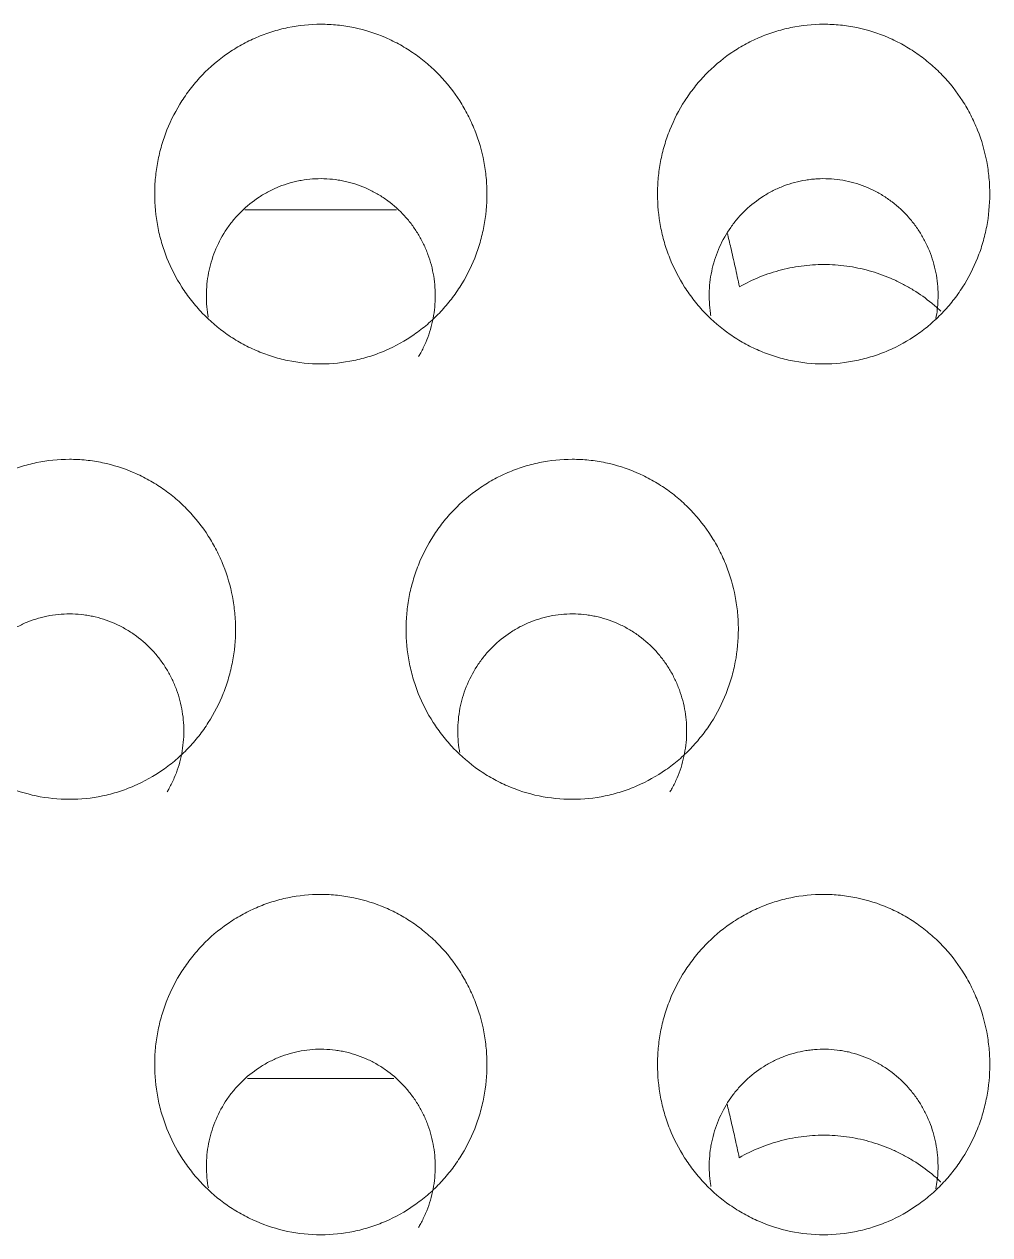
# Model space of a CAD drawing. Header units: millimetres. Extents: x 70151 to 230897, y 35202 to 113211.
# Drawn here: x 178396.21 to 178401.95, y 69190.07 to 69197.26 of the extents above; entities that cross this region are included whole.
import ezdxf

# ---------------------------------------------------------------- set-up
doc = ezdxf.new("R2010")
doc.units = ezdxf.units.MM
doc.header["$LTSCALE"] = 50
doc.layers.add('2-con', color=2, linetype='Continuous')
doc.layers.add('mark-B', color=2, linetype='Continuous', lineweight=20)

# ---------------------------------------------------------------- blocks, each defined once
blk = doc.blocks.new('무풍1WAY 대형')
at = {"layer": 'mark-B'}
blk.add_line((256.5068, -431.5502), (257.3776, -431.5502), dxfattribs=at)
for points, knots in [([(253.954, -430.621), (253.8875, -430.621), (253.8222, -430.6278), (253.726, -430.6478), (253.6942, -430.6561), (253.6469, -430.671), (253.6312, -430.6765), (253.6003, -430.688), (253.585, -430.6942), (253.5096, -430.7268), (253.4526, -430.7587), (253.3718, -430.815), (253.3455, -430.8354), (253.2957, -430.8781), (253.2482, -430.923), (253.2055, -430.9722), (253.1753, -431.0107), (253.1655, -431.0238), (253.1465, -431.0505), (253.1373, -431.0641), (253.093, -431.1333), (253.0635, -431.1912), (253.0276, -431.2817), (253.017, -431.3125), (253.0033, -431.3595), (252.9991, -431.3754), (252.9915, -431.4073), (252.9881, -431.4232), (252.9729, -431.5031), (252.9668, -431.5675), (252.9668, -431.6487), (252.9672, -431.6649), (252.9687, -431.6975), (252.9699, -431.7139), (252.9745, -431.7628), (252.9791, -431.795), (252.9973, -431.8905), (253.0154, -431.9527), (253.0515, -432.0436), (253.0651, -432.0737), (253.0949, -432.1318), (253.1111, -432.16), (253.1635, -432.242), (253.2037, -432.2932), (253.2606, -432.3527), (253.2723, -432.3643), (253.2962, -432.3869), (253.3327, -432.4197), (253.3971, -432.4696), (253.4524, -432.5043), (253.4954, -432.5283), (253.51, -432.536), (253.5396, -432.5506), (253.5547, -432.5576), (253.6303, -432.5903), (253.6927, -432.6101), (253.789, -432.6302), (253.8216, -432.6353), (253.8877, -432.6422), (253.9206, -432.6438), (254.0191, -432.6439), (254.0843, -432.6373), (254.1653, -432.6206), (254.1815, -432.6168), (254.2135, -432.6084), (254.261, -432.5947), (254.3377, -432.5661), (254.3965, -432.5372), (254.454, -432.5052), (254.4822, -432.4876), (254.5631, -432.4313), (254.6126, -432.3888), (254.6692, -432.3299), (254.6802, -432.3178), (254.7018, -432.293), (254.7123, -432.2803), (254.7428, -432.2416), (254.7617, -432.2149), (254.8144, -432.1328), (254.844, -432.075), (254.8743, -431.9989), (254.88, -431.9835), (254.8906, -431.9525), (254.9054, -431.9059), (254.9243, -431.8271), (254.9334, -431.7629), (254.938, -431.7144), (254.9392, -431.6982), (254.9407, -431.6655), (254.9411, -431.6491), (254.9411, -431.5674), (254.935, -431.5029), (254.9169, -431.4075), (254.9093, -431.3759), (254.8957, -431.3288), (254.8908, -431.3132), (254.8801, -431.2822), (254.8745, -431.2668), (254.8444, -431.1911), (254.8149, -431.1334), (254.7624, -431.0512), (254.7435, -431.0245), (254.7028, -430.9726), (254.6813, -430.9479), (254.6137, -430.8772), (254.5643, -430.8348), (254.4971, -430.7877), (254.4834, -430.7786), (254.4553, -430.761), (254.4411, -430.7526), (254.398, -430.7285), (254.3687, -430.714), (254.2787, -430.675), (254.2162, -430.655), (254.0862, -430.6278), (254.0204, -430.621), (253.954, -430.621)], [0, 0, 0, 0, 0.03125, 0.03125, 0.046875, 0.046875, 0.054687, 0.054687, 0.0625, 0.0625, 0.09375, 0.09375, 0.109375, 0.109375, 0.125, 0.140625, 0.140625, 0.148437, 0.148437, 0.15625, 0.15625, 0.1875, 0.1875, 0.203125, 0.203125, 0.210937, 0.210937, 0.21875, 0.21875, 0.25, 0.25, 0.257812, 0.257812, 0.265625, 0.265625, 0.28125, 0.28125, 0.3125, 0.3125, 0.328125, 0.328125, 0.34375, 0.34375, 0.375, 0.375, 0.382812, 0.382812, 0.390625, 0.40625, 0.421875, 0.421875, 0.429687, 0.429687, 0.4375, 0.4375, 0.46875, 0.46875, 0.484375, 0.484375, 0.5, 0.5, 0.53125, 0.53125, 0.539062, 0.539062, 0.546875, 0.5625, 0.578125, 0.578125, 0.59375, 0.59375, 0.625, 0.625, 0.632812, 0.632812, 0.640625, 0.640625, 0.65625, 0.65625, 0.6875, 0.6875, 0.695312, 0.695312, 0.703125, 0.71875, 0.734375, 0.734375, 0.742187, 0.742187, 0.75, 0.75, 0.78125, 0.78125, 0.796875, 0.796875, 0.804687, 0.804687, 0.8125, 0.8125, 0.84375, 0.84375, 0.859375, 0.859375, 0.875, 0.875, 0.90625, 0.90625, 0.914062, 0.914062, 0.921875, 0.921875, 0.9375, 0.9375, 0.96875, 0.96875, 1, 1, 1, 1]), ([(256.9415, -430.621), (256.8751, -430.621), (256.8098, -430.6278), (256.7135, -430.6478), (256.6817, -430.6561), (256.6345, -430.671), (256.6188, -430.6764), (256.5878, -430.688), (256.5725, -430.6942), (256.4972, -430.7268), (256.4401, -430.7587), (256.3593, -430.815), (256.3331, -430.8354), (256.2832, -430.8781), (256.2358, -430.923), (256.1931, -430.9722), (256.1628, -431.0107), (256.153, -431.0238), (256.1341, -431.0505), (256.1249, -431.0641), (256.0806, -431.1333), (256.051, -431.1912), (256.0151, -431.2817), (256.0046, -431.3125), (255.9909, -431.3595), (255.9867, -431.3754), (255.9791, -431.4073), (255.9756, -431.4232), (255.9604, -431.5031), (255.9544, -431.5675), (255.9544, -431.6487), (255.9547, -431.6649), (255.9563, -431.6975), (255.9574, -431.7139), (255.9621, -431.7628), (255.9667, -431.795), (255.9849, -431.8905), (256.0029, -431.9527), (256.039, -432.0436), (256.0526, -432.0737), (256.0824, -432.1318), (256.0986, -432.16), (256.1511, -432.242), (256.1912, -432.2932), (256.2482, -432.3527), (256.2599, -432.3643), (256.2837, -432.3868), (256.3202, -432.4197), (256.3846, -432.4696), (256.44, -432.5043), (256.483, -432.5283), (256.4975, -432.536), (256.5272, -432.5506), (256.5422, -432.5576), (256.6179, -432.5903), (256.6802, -432.6101), (256.7765, -432.6302), (256.8091, -432.6353), (256.8752, -432.6421), (256.9082, -432.6438), (257.0066, -432.6439), (257.0719, -432.6373), (257.1528, -432.6206), (257.169, -432.6168), (257.201, -432.6084), (257.2486, -432.5947), (257.3253, -432.5661), (257.384, -432.5372), (257.4415, -432.5052), (257.4697, -432.4876), (257.5506, -432.4312), (257.6002, -432.3888), (257.6567, -432.3299), (257.6678, -432.3178), (257.6893, -432.293), (257.6998, -432.2803), (257.7303, -432.2416), (257.7493, -432.2149), (257.8019, -432.1328), (257.8316, -432.075), (257.8618, -431.9989), (257.8675, -431.9835), (257.8781, -431.9525), (257.8929, -431.9059), (257.9118, -431.8271), (257.921, -431.7629), (257.9256, -431.7144), (257.9267, -431.6982), (257.9283, -431.6655), (257.9287, -431.6491), (257.9287, -431.5674), (257.9226, -431.5029), (257.9044, -431.4075), (257.8969, -431.3759), (257.8832, -431.3288), (257.8783, -431.3132), (257.8677, -431.2822), (257.862, -431.2668), (257.832, -431.1911), (257.8025, -431.1334), (257.7499, -431.0511), (257.731, -431.0245), (257.6903, -430.9726), (257.6688, -430.9479), (257.6012, -430.8772), (257.5519, -430.8347), (257.4846, -430.7877), (257.4709, -430.7786), (257.4429, -430.761), (257.4286, -430.7526), (257.3856, -430.7285), (257.3562, -430.714), (257.2663, -430.675), (257.2038, -430.655), (257.0738, -430.6278), (257.008, -430.621), (256.9415, -430.621)], [0, 0, 0, 0, 0.03125, 0.03125, 0.046875, 0.046875, 0.054687, 0.054687, 0.0625, 0.0625, 0.09375, 0.09375, 0.109375, 0.109375, 0.125, 0.140625, 0.140625, 0.148437, 0.148437, 0.15625, 0.15625, 0.1875, 0.1875, 0.203125, 0.203125, 0.210937, 0.210937, 0.21875, 0.21875, 0.25, 0.25, 0.257812, 0.257812, 0.265625, 0.265625, 0.28125, 0.28125, 0.3125, 0.3125, 0.328125, 0.328125, 0.34375, 0.34375, 0.375, 0.375, 0.382812, 0.382812, 0.390625, 0.40625, 0.421875, 0.421875, 0.429687, 0.429687, 0.4375, 0.4375, 0.46875, 0.46875, 0.484375, 0.484375, 0.5, 0.5, 0.53125, 0.53125, 0.539062, 0.539062, 0.546875, 0.5625, 0.578125, 0.578125, 0.59375, 0.59375, 0.625, 0.625, 0.632812, 0.632812, 0.640625, 0.640625, 0.65625, 0.65625, 0.6875, 0.6875, 0.695312, 0.695312, 0.703125, 0.71875, 0.734375, 0.734375, 0.742187, 0.742187, 0.75, 0.75, 0.78125, 0.78125, 0.796875, 0.796875, 0.804687, 0.804687, 0.8125, 0.8125, 0.84375, 0.84375, 0.859375, 0.859375, 0.875, 0.875, 0.90625, 0.90625, 0.914062, 0.914062, 0.921875, 0.921875, 0.9375, 0.9375, 0.96875, 0.96875, 1, 1, 1, 1]), ([(256.3609, -430.6651), (256.3565, -430.6725), (256.3522, -430.68), (256.3373, -430.7075), (256.3275, -430.7278), (256.3011, -430.7896), (256.2876, -430.8321), (256.2732, -430.898), (256.2695, -430.9204), (256.2641, -430.9651), (256.2625, -430.9876), (256.262, -431.0102)], [0, 0, 0, 0, 0.071147, 0.071147, 0.256917, 0.256917, 0.628459, 0.628459, 0.814229, 0.814229, 1, 1, 1, 1]), ([(254.5721, -431.3173), (254.5536, -431.3586), (254.5315, -431.3976), (254.4929, -431.4525), (254.4792, -431.4702), (254.4498, -431.5044), (254.4341, -431.521), (254.3852, -431.5678), (254.3499, -431.5954), (254.2929, -431.6316), (254.2732, -431.6428), (254.2324, -431.6632), (254.2116, -431.6723), (254.1484, -431.6964), (254.1049, -431.7081), (254.0488, -431.7172), (254.0374, -431.7187), (254.0147, -431.7212), (253.9807, -431.724), (253.9243, -431.7244), (253.8793, -431.7201), (253.8457, -431.7151), (253.8345, -431.7131), (253.8121, -431.7087), (253.801, -431.7061), (253.7459, -431.6921), (253.7035, -431.6765), (253.6426, -431.647), (253.6227, -431.636), (253.584, -431.6121), (253.5653, -431.5993), (253.5117, -431.5583), (253.4789, -431.5276), (253.4415, -431.4851), (253.4342, -431.4764), (253.4201, -431.4587), (253.3997, -431.4317), (253.3692, -431.3846), (253.3485, -431.3447), (253.3296, -431.3036), (253.3212, -431.2827), (253.2991, -431.2193), (253.2884, -431.176), (253.2803, -431.1207), (253.2789, -431.1095), (253.2766, -431.0871), (253.2758, -431.0758), (253.274, -431.0421), (253.2739, -431.0198), (253.2763, -430.9628), (253.2803, -430.9284), (253.2868, -430.8942)], [0, 0, 0, 0, 0.067668, 0.067668, 0.101502, 0.101502, 0.135336, 0.135336, 0.203005, 0.203005, 0.236839, 0.236839, 0.270673, 0.270673, 0.338341, 0.338341, 0.355258, 0.355258, 0.372175, 0.406009, 0.439843, 0.439843, 0.45676, 0.45676, 0.473678, 0.473678, 0.541346, 0.541346, 0.57518, 0.57518, 0.609014, 0.609014, 0.676682, 0.676682, 0.693599, 0.693599, 0.710516, 0.74435, 0.778184, 0.778184, 0.812019, 0.812019, 0.879687, 0.879687, 0.896604, 0.896604, 0.913521, 0.913521, 0.947355, 0.947355, 1, 1, 1, 1]), ([(254.6236, -430.9077), (254.6245, -430.9127), (254.6253, -430.9178), (254.6326, -430.9673), (254.635, -431.0118), (254.6322, -431.0787), (254.6303, -431.101), (254.6257, -431.1344), (254.624, -431.1456), (254.6199, -431.1678), (254.6176, -431.1788), (254.6048, -431.2334), (254.5905, -431.276), (254.5721, -431.3173)], [0, 0, 0, 0, 0.036458, 0.036458, 0.357639, 0.357639, 0.518229, 0.518229, 0.598524, 0.598524, 0.678819, 0.678819, 1, 1, 1, 1]), ([(256.262, -431.0102), (256.2609, -431.0554), (256.2673, -431.1442), (256.2898, -431.2303), (256.3092, -431.2831), (256.3133, -431.2937), (256.3221, -431.3144), (256.336, -431.3452), (256.3625, -431.3943), (256.3874, -431.4315), (256.4075, -431.4585), (256.4144, -431.4674), (256.4288, -431.4848), (256.4362, -431.4934), (256.4743, -431.5354), (256.5076, -431.5655), (256.5618, -431.6055), (256.5805, -431.618), (256.6195, -431.6412), (256.6397, -431.6519), (256.7013, -431.6806), (256.7438, -431.6954), (256.7989, -431.7085), (256.8099, -431.7108), (256.8323, -431.7149), (256.8437, -431.7167), (256.8776, -431.7212), (256.9002, -431.723), (256.9679, -431.7249), (257.013, -431.7216), (257.0692, -431.7116), (257.0804, -431.7093), (257.1026, -431.7042), (257.1355, -431.6956), (257.1888, -431.6774), (257.2299, -431.6585), (257.2601, -431.6428), (257.2701, -431.6372), (257.2897, -431.6257), (257.2993, -431.6197), (257.3465, -431.5887), (257.3814, -431.5604), (257.4215, -431.5207), (257.4293, -431.5126), (257.4447, -431.4959), (257.4521, -431.4873), (257.4738, -431.4612), (257.4873, -431.4432), (257.525, -431.3876), (257.5465, -431.3483), (257.582, -431.2651), (257.5956, -431.2224), (257.6098, -431.157), (257.6135, -431.1349), (257.6188, -431.0904), (257.6205, -431.0678), (257.6222, -431.0004), (257.6191, -430.956), (257.6112, -430.9078), (257.6105, -430.9036), (257.6097, -430.8995)], [0, 0, 0, 0, 0.0585, 0.117, 0.117, 0.131625, 0.131625, 0.14625, 0.1755, 0.20475, 0.20475, 0.219375, 0.219375, 0.234, 0.234, 0.2925, 0.2925, 0.32175, 0.32175, 0.351, 0.351, 0.409501, 0.409501, 0.424126, 0.424126, 0.438751, 0.438751, 0.468001, 0.468001, 0.526501, 0.526501, 0.541126, 0.541126, 0.555751, 0.585001, 0.614251, 0.614251, 0.628876, 0.628876, 0.643501, 0.643501, 0.702001, 0.702001, 0.716626, 0.716626, 0.731251, 0.731251, 0.760501, 0.760501, 0.819001, 0.819001, 0.877501, 0.877501, 0.906751, 0.906751, 0.936001, 0.936001, 0.994501, 0.994501, 1, 1, 1, 1]), ([(254.4555, -431.0793), (254.4161, -431.1017), (254.3351, -431.1411), (254.2495, -431.1694), (254.1835, -431.1864), (254.1612, -431.1914), (254.1164, -431.1997), (254.094, -431.2031), (254.0266, -431.211), (253.9816, -431.2133), (253.9139, -431.2121), (253.8913, -431.2109), (253.8461, -431.2071), (253.8233, -431.2044), (253.7558, -431.194), (253.6676, -431.1742), (253.5829, -431.143), (253.5208, -431.1152), (253.5003, -431.1052), (253.4601, -431.0839), (253.4405, -431.0726), (253.383, -431.0371), (253.3464, -431.011), (253.2942, -430.9684), (253.2772, -430.9536), (253.2595, -430.9371), (253.2583, -430.936), (253.2571, -430.9349)], [0, 0, 0, 0, 0.104871, 0.209743, 0.209743, 0.262179, 0.262179, 0.314614, 0.314614, 0.419486, 0.419486, 0.471922, 0.471922, 0.524357, 0.524357, 0.629229, 0.7341, 0.7341, 0.786536, 0.786536, 0.838972, 0.838972, 0.943843, 0.943843, 0.996279, 0.996279, 1, 1, 1, 1]), ([(254.4555, -431.0793), (254.4641, -431.1195), (254.4726, -431.159), (254.4897, -431.2364), (254.4983, -431.2742), (254.5138, -431.3404), (254.5208, -431.3692), (254.5277, -431.3969)], [0, 0, 0, 0, 0.355626, 0.355626, 0.711251, 0.711251, 1, 1, 1, 1]), ([(255.4478, -433.2088), (255.3813, -433.2088), (255.3161, -433.2156), (255.2198, -433.2355), (255.1881, -433.2438), (255.1408, -433.2587), (255.1251, -433.2641), (255.0941, -433.2757), (255.0789, -433.2818), (255.0035, -433.3144), (254.9465, -433.3462), (254.8657, -433.4025), (254.8394, -433.4228), (254.7896, -433.4655), (254.7421, -433.5104), (254.6994, -433.5595), (254.6692, -433.5979), (254.6594, -433.611), (254.6404, -433.6377), (254.6312, -433.6513), (254.5869, -433.7204), (254.5574, -433.7783), (254.5214, -433.8687), (254.5109, -433.8994), (254.4972, -433.9465), (254.493, -433.9623), (254.4853, -433.9941), (254.4819, -434.0101), (254.4667, -434.0899), (254.4606, -434.1543), (254.4606, -434.2354), (254.461, -434.2516), (254.4625, -434.2842), (254.4637, -434.3005), (254.4683, -434.3494), (254.4729, -434.3816), (254.4912, -434.477), (254.5092, -434.5391), (254.5453, -434.63), (254.5589, -434.6601), (254.5887, -434.7181), (254.6049, -434.7463), (254.6574, -434.8281), (254.6976, -434.8793), (254.7545, -434.9387), (254.7662, -434.9503), (254.7901, -434.9729), (254.8266, -435.0057), (254.891, -435.0555), (254.9463, -435.0901), (254.9893, -435.1141), (255.0039, -435.1218), (255.0335, -435.1364), (255.0486, -435.1434), (255.1242, -435.1761), (255.1866, -435.1958), (255.2828, -435.2159), (255.3154, -435.2209), (255.3815, -435.2278), (255.4144, -435.2295), (255.5129, -435.2295), (255.578, -435.2229), (255.659, -435.2062), (255.6752, -435.2025), (255.7072, -435.1941), (255.7547, -435.1805), (255.8314, -435.1519), (255.8901, -435.123), (255.9476, -435.0911), (255.9758, -435.0735), (256.0567, -435.0172), (256.1062, -434.9748), (256.1628, -434.916), (256.1739, -434.9039), (256.1954, -434.8792), (256.2059, -434.8665), (256.2364, -434.8278), (256.2554, -434.8012), (256.308, -434.7191), (256.3377, -434.6613), (256.368, -434.5853), (256.3737, -434.5699), (256.3843, -434.539), (256.3991, -434.4924), (256.418, -434.4136), (256.4272, -434.3496), (256.4318, -434.3011), (256.4329, -434.2848), (256.4345, -434.2522), (256.4349, -434.2358), (256.4349, -434.1541), (256.4288, -434.0897), (256.4106, -433.9944), (256.4031, -433.9628), (256.3894, -433.9158), (256.3845, -433.9001), (256.3738, -433.8691), (256.3682, -433.8538), (256.3381, -433.7782), (256.3086, -433.7205), (256.256, -433.6384), (256.2371, -433.6117), (256.1964, -433.5599), (256.1749, -433.5352), (256.1073, -433.4646), (256.0579, -433.4222), (255.9907, -433.3752), (255.977, -433.3661), (255.949, -433.3486), (255.9347, -433.3402), (255.8917, -433.3161), (255.8623, -433.3016), (255.7724, -433.2627), (255.7099, -433.2427), (255.5799, -433.2156), (255.5142, -433.2088), (255.4478, -433.2088)], [0, 0, 0, 0, 0.03125, 0.03125, 0.046875, 0.046875, 0.054687, 0.054687, 0.0625, 0.0625, 0.09375, 0.09375, 0.109375, 0.109375, 0.125, 0.140625, 0.140625, 0.148437, 0.148437, 0.15625, 0.15625, 0.1875, 0.1875, 0.203125, 0.203125, 0.210937, 0.210937, 0.21875, 0.21875, 0.25, 0.25, 0.257812, 0.257812, 0.265625, 0.265625, 0.28125, 0.28125, 0.3125, 0.3125, 0.328125, 0.328125, 0.34375, 0.34375, 0.375, 0.375, 0.382812, 0.382812, 0.390625, 0.40625, 0.421875, 0.421875, 0.429687, 0.429687, 0.4375, 0.4375, 0.46875, 0.46875, 0.484375, 0.484375, 0.5, 0.5, 0.53125, 0.53125, 0.539062, 0.539062, 0.546875, 0.5625, 0.578125, 0.578125, 0.59375, 0.59375, 0.625, 0.625, 0.632812, 0.632812, 0.640625, 0.640625, 0.65625, 0.65625, 0.6875, 0.6875, 0.695312, 0.695312, 0.703125, 0.71875, 0.734375, 0.734375, 0.742187, 0.742187, 0.75, 0.75, 0.78125, 0.78125, 0.796875, 0.796875, 0.804687, 0.804687, 0.8125, 0.8125, 0.84375, 0.84375, 0.859375, 0.859375, 0.875, 0.875, 0.90625, 0.90625, 0.914062, 0.914062, 0.921875, 0.921875, 0.9375, 0.9375, 0.96875, 0.96875, 1, 1, 1, 1]), ([(258.4353, -433.2088), (258.3689, -433.2088), (258.3036, -433.2156), (258.2074, -433.2355), (258.1756, -433.2438), (258.1284, -433.2587), (258.1126, -433.2641), (258.0817, -433.2757), (258.0664, -433.2818), (257.9911, -433.3144), (257.934, -433.3462), (257.8532, -433.4025), (257.827, -433.4228), (257.7771, -433.4655), (257.7297, -433.5104), (257.687, -433.5595), (257.6567, -433.5979), (257.6469, -433.611), (257.628, -433.6377), (257.6187, -433.6513), (257.5745, -433.7204), (257.5449, -433.7783), (257.509, -433.8687), (257.4984, -433.8994), (257.4847, -433.9465), (257.4805, -433.9623), (257.4729, -433.9941), (257.4694, -434.0101), (257.4542, -434.0899), (257.4482, -434.1543), (257.4482, -434.2354), (257.4486, -434.2516), (257.4501, -434.2842), (257.4512, -434.3005), (257.4559, -434.3494), (257.4605, -434.3816), (257.4787, -434.477), (257.4968, -434.5391), (257.5329, -434.63), (257.5465, -434.6601), (257.5763, -434.7181), (257.5925, -434.7463), (257.645, -434.8281), (257.6851, -434.8793), (257.7421, -434.9387), (257.7538, -434.9503), (257.7776, -434.9729), (257.8141, -435.0057), (257.8786, -435.0555), (257.9339, -435.0901), (257.9769, -435.1141), (257.9914, -435.1218), (258.0211, -435.1364), (258.0361, -435.1434), (258.1118, -435.1761), (258.1741, -435.1958), (258.2704, -435.2159), (258.303, -435.2209), (258.369, -435.2278), (258.402, -435.2295), (258.5004, -435.2295), (258.5656, -435.2229), (258.6465, -435.2062), (258.6627, -435.2025), (258.6947, -435.1941), (258.7422, -435.1805), (258.8189, -435.1519), (258.8777, -435.123), (258.9351, -435.0911), (258.9633, -435.0735), (259.0443, -435.0172), (259.0938, -434.9748), (259.1504, -434.916), (259.1614, -434.9039), (259.1829, -434.8792), (259.1935, -434.8665), (259.224, -434.8278), (259.2429, -434.8012), (259.2956, -434.7191), (259.3253, -434.6613), (259.3555, -434.5853), (259.3612, -434.5699), (259.3719, -434.539), (259.3866, -434.4924), (259.4055, -434.4136), (259.4147, -434.3496), (259.4193, -434.3011), (259.4205, -434.2848), (259.422, -434.2522), (259.4224, -434.2358), (259.4224, -434.1541), (259.4163, -434.0897), (259.3982, -433.9944), (259.3906, -433.9628), (259.377, -433.9158), (259.372, -433.9001), (259.3614, -433.8691), (259.3557, -433.8538), (259.3257, -433.7782), (259.2961, -433.7205), (259.2436, -433.6384), (259.2247, -433.6117), (259.184, -433.5599), (259.1625, -433.5352), (259.0949, -433.4646), (259.0455, -433.4222), (258.9783, -433.3752), (258.9645, -433.3661), (258.9365, -433.3486), (258.9223, -433.3402), (258.8792, -433.3161), (258.8499, -433.3016), (258.7599, -433.2627), (258.6975, -433.2427), (258.5675, -433.2156), (258.5017, -433.2088), (258.4353, -433.2088)], [0, 0, 0, 0, 0.03125, 0.03125, 0.046875, 0.046875, 0.054687, 0.054687, 0.0625, 0.0625, 0.09375, 0.09375, 0.109375, 0.109375, 0.125, 0.140625, 0.140625, 0.148437, 0.148437, 0.15625, 0.15625, 0.1875, 0.1875, 0.203125, 0.203125, 0.210937, 0.210937, 0.21875, 0.21875, 0.25, 0.25, 0.257812, 0.257812, 0.265625, 0.265625, 0.28125, 0.28125, 0.3125, 0.3125, 0.328125, 0.328125, 0.34375, 0.34375, 0.375, 0.375, 0.382813, 0.382813, 0.390625, 0.40625, 0.421875, 0.421875, 0.429688, 0.429688, 0.4375, 0.4375, 0.46875, 0.46875, 0.484375, 0.484375, 0.5, 0.5, 0.53125, 0.53125, 0.539063, 0.539063, 0.546875, 0.5625, 0.578125, 0.578125, 0.59375, 0.59375, 0.625, 0.625, 0.632813, 0.632813, 0.640625, 0.640625, 0.65625, 0.65625, 0.6875, 0.6875, 0.695313, 0.695313, 0.703125, 0.71875, 0.734375, 0.734375, 0.742187, 0.742187, 0.75, 0.75, 0.78125, 0.78125, 0.796875, 0.796875, 0.804687, 0.804687, 0.8125, 0.8125, 0.84375, 0.84375, 0.859375, 0.859375, 0.875, 0.875, 0.90625, 0.90625, 0.914063, 0.914063, 0.921875, 0.921875, 0.9375, 0.9375, 0.96875, 0.96875, 1, 1, 1, 1]), ([(254.8669, -433.2529), (254.8625, -433.2602), (254.8583, -433.2676), (254.8434, -433.2949), (254.8336, -433.3152), (254.8072, -433.3769), (254.7936, -433.4195), (254.7793, -433.4853), (254.7756, -433.5077), (254.7702, -433.5524), (254.7686, -433.5749), (254.768, -433.5975)], [0, 0, 0, 0, 0.069944, 0.069944, 0.255955, 0.255955, 0.627978, 0.627978, 0.813989, 0.813989, 1, 1, 1, 1]), ([(257.8544, -433.2529), (257.8501, -433.2602), (257.8459, -433.2676), (257.8309, -433.2949), (257.8211, -433.3152), (257.7948, -433.3769), (257.7812, -433.4195), (257.7669, -433.4853), (257.7631, -433.5077), (257.7577, -433.5524), (257.7561, -433.5749), (257.7556, -433.5975)], [0, 0, 0, 0, 0.069944, 0.069944, 0.255955, 0.255955, 0.627978, 0.627978, 0.813989, 0.813989, 1, 1, 1, 1]), ([(254.768, -433.5975), (254.767, -433.6426), (254.7733, -433.7314), (254.7958, -433.8174), (254.8152, -433.8702), (254.8194, -433.8808), (254.8282, -433.9015), (254.842, -433.9323), (254.8686, -433.9814), (254.8935, -434.0185), (254.9136, -434.0455), (254.9206, -434.0543), (254.9349, -434.0718), (254.9423, -434.0804), (254.9805, -434.1223), (255.0138, -434.1524), (255.068, -434.1924), (255.0867, -434.2049), (255.1257, -434.228), (255.1459, -434.2387), (255.2075, -434.2674), (255.25, -434.2821), (255.3051, -434.2952), (255.3161, -434.2976), (255.3385, -434.3017), (255.3499, -434.3035), (255.3838, -434.3079), (255.4064, -434.3097), (255.4741, -434.3116), (255.5192, -434.3083), (255.5754, -434.2983), (255.5866, -434.2961), (255.6087, -434.2909), (255.6416, -434.2824), (255.695, -434.2642), (255.7361, -434.2454), (255.7663, -434.2297), (255.7762, -434.2241), (255.7959, -434.2126), (255.8055, -434.2066), (255.8527, -434.1756), (255.8876, -434.1473), (255.9277, -434.1077), (255.9356, -434.0996), (255.9509, -434.0829), (255.9584, -434.0743), (255.9801, -434.0483), (255.9936, -434.0303), (256.0313, -433.9747), (256.0528, -433.9354), (256.0884, -433.8523), (256.1019, -433.8096), (256.1161, -433.7442), (256.1199, -433.7222), (256.1252, -433.6777), (256.1269, -433.6551), (256.1286, -433.5878), (256.1255, -433.5433), (256.1176, -433.4952), (256.1169, -433.4912), (256.1162, -433.4871)], [0, 0, 0, 0, 0.058507, 0.117014, 0.117014, 0.131641, 0.131641, 0.146267, 0.175521, 0.204774, 0.204774, 0.219401, 0.219401, 0.234028, 0.234028, 0.292535, 0.292535, 0.321788, 0.321788, 0.351042, 0.351042, 0.409548, 0.409548, 0.424175, 0.424175, 0.438802, 0.438802, 0.468055, 0.468055, 0.526562, 0.526562, 0.541189, 0.541189, 0.555816, 0.585069, 0.614323, 0.614323, 0.628949, 0.628949, 0.643576, 0.643576, 0.702083, 0.702083, 0.71671, 0.71671, 0.731336, 0.731336, 0.76059, 0.76059, 0.819097, 0.819097, 0.877604, 0.877604, 0.906857, 0.906857, 0.936111, 0.936111, 0.994618, 0.994618, 1, 1, 1, 1]), ([(257.7556, -433.5975), (257.7545, -433.6426), (257.7609, -433.7314), (257.7834, -433.8174), (257.8028, -433.8702), (257.8069, -433.8808), (257.8157, -433.9015), (257.8296, -433.9323), (257.8562, -433.9814), (257.8811, -434.0185), (257.9012, -434.0455), (257.9081, -434.0543), (257.9225, -434.0718), (257.9299, -434.0804), (257.968, -434.1223), (258.0014, -434.1524), (258.0555, -434.1924), (258.0743, -434.2049), (258.1132, -434.228), (258.1335, -434.2387), (258.1951, -434.2674), (258.2376, -434.2821), (258.2926, -434.2952), (258.3037, -434.2976), (258.3261, -434.3017), (258.3374, -434.3035), (258.3713, -434.3079), (258.3939, -434.3097), (258.4616, -434.3116), (258.5067, -434.3083), (258.5629, -434.2983), (258.5741, -434.2961), (258.5963, -434.2909), (258.6292, -434.2824), (258.6825, -434.2642), (258.7236, -434.2454), (258.7538, -434.2297), (258.7638, -434.2241), (258.7834, -434.2126), (258.793, -434.2066), (258.8403, -434.1756), (258.8752, -434.1473), (258.9153, -434.1077), (258.9231, -434.0996), (258.9385, -434.0829), (258.9459, -434.0743), (258.9676, -434.0483), (258.9811, -434.0303), (259.0188, -433.9747), (259.0403, -433.9354), (259.0759, -433.8523), (259.0895, -433.8096), (259.1037, -433.7442), (259.1074, -433.7222), (259.1128, -433.6777), (259.1144, -433.6551), (259.1161, -433.5878), (259.113, -433.5433), (259.1052, -433.4952), (259.1045, -433.4912), (259.1037, -433.4871)], [0, 0, 0, 0, 0.058507, 0.117014, 0.117014, 0.131641, 0.131641, 0.146267, 0.175521, 0.204774, 0.204774, 0.219401, 0.219401, 0.234028, 0.234028, 0.292535, 0.292535, 0.321788, 0.321788, 0.351042, 0.351042, 0.409548, 0.409548, 0.424175, 0.424175, 0.438802, 0.438802, 0.468055, 0.468055, 0.526562, 0.526562, 0.541189, 0.541189, 0.555816, 0.585069, 0.614323, 0.614323, 0.628949, 0.628949, 0.643576, 0.643576, 0.702083, 0.702083, 0.71671, 0.71671, 0.731336, 0.731336, 0.76059, 0.76059, 0.819097, 0.819097, 0.877604, 0.877604, 0.906857, 0.906857, 0.936111, 0.936111, 0.994618, 0.994618, 1, 1, 1, 1]), ([(253.954, -435.7965), (253.8876, -435.7965), (253.8223, -435.8033), (253.7262, -435.8232), (253.6944, -435.8314), (253.6471, -435.8463), (253.6314, -435.8517), (253.6005, -435.8633), (253.5852, -435.8694), (253.5099, -435.9019), (253.4528, -435.9337), (253.3721, -435.9899), (253.3458, -436.0102), (253.2959, -436.0528), (253.2485, -436.0976), (253.2058, -436.1467), (253.1755, -436.1851), (253.1657, -436.1981), (253.1468, -436.2248), (253.1375, -436.2384), (253.0932, -436.3075), (253.0637, -436.3653), (253.0277, -436.4556), (253.0172, -436.4863), (253.0035, -436.5333), (252.9992, -436.5491), (252.9916, -436.5809), (252.9882, -436.5968), (252.973, -436.6766), (252.9669, -436.7409), (252.9669, -436.822), (252.9673, -436.8382), (252.9688, -436.8707), (252.9699, -436.8871), (252.9746, -436.9359), (252.9792, -436.9681), (252.9974, -437.0634), (253.0155, -437.1255), (253.0516, -437.2163), (253.0652, -437.2463), (253.095, -437.3043), (253.1113, -437.3325), (253.1638, -437.4143), (253.2039, -437.4654), (253.2609, -437.5247), (253.2726, -437.5363), (253.2965, -437.5588), (253.333, -437.5916), (253.3974, -437.6413), (253.4527, -437.6759), (253.4957, -437.6999), (253.5103, -437.7075), (253.5399, -437.7221), (253.5549, -437.7291), (253.6305, -437.7617), (253.6929, -437.7814), (253.7891, -437.8014), (253.8217, -437.8065), (253.8877, -437.8133), (253.9207, -437.815), (254.0191, -437.8151), (254.0842, -437.8085), (254.1651, -437.7918), (254.1813, -437.7881), (254.2133, -437.7797), (254.2608, -437.7661), (254.3375, -437.7376), (254.3962, -437.7087), (254.4537, -437.6769), (254.4819, -437.6593), (254.5628, -437.6031), (254.6123, -437.5608), (254.6689, -437.502), (254.68, -437.4899), (254.7015, -437.4652), (254.712, -437.4525), (254.7426, -437.4139), (254.7615, -437.3873), (254.8142, -437.3053), (254.8439, -437.2476), (254.8741, -437.1717), (254.8798, -437.1563), (254.8905, -437.1254), (254.9053, -437.0788), (254.9242, -437.0001), (254.9334, -436.9361), (254.938, -436.8876), (254.9391, -436.8714), (254.9407, -436.8388), (254.9411, -436.8224), (254.9411, -436.7408), (254.935, -436.6764), (254.9168, -436.5811), (254.9092, -436.5496), (254.8956, -436.5026), (254.8906, -436.487), (254.88, -436.456), (254.8743, -436.4407), (254.8443, -436.3652), (254.8147, -436.3075), (254.7622, -436.2255), (254.7432, -436.1988), (254.7025, -436.1471), (254.681, -436.1224), (254.6134, -436.0519), (254.564, -436.0096), (254.4833, -435.9533), (254.4552, -435.9357), (254.3978, -435.9036), (254.3391, -435.8747), (254.2779, -435.8518), (254.2154, -435.832), (254.1836, -435.8236), (254.0861, -435.8033), (254.0204, -435.7965), (253.954, -435.7965)], [0, 0, 0, 0, 0.03125, 0.03125, 0.046875, 0.046875, 0.054688, 0.054688, 0.0625, 0.0625, 0.09375, 0.09375, 0.109375, 0.109375, 0.125, 0.140625, 0.140625, 0.148438, 0.148438, 0.15625, 0.15625, 0.1875, 0.1875, 0.203125, 0.203125, 0.210938, 0.210938, 0.21875, 0.21875, 0.25, 0.25, 0.257813, 0.257813, 0.265625, 0.265625, 0.28125, 0.28125, 0.3125, 0.3125, 0.328125, 0.328125, 0.34375, 0.34375, 0.375, 0.375, 0.382813, 0.382813, 0.390625, 0.40625, 0.421875, 0.421875, 0.429688, 0.429688, 0.4375, 0.4375, 0.46875, 0.46875, 0.484375, 0.484375, 0.5, 0.5, 0.53125, 0.53125, 0.539063, 0.539063, 0.546875, 0.5625, 0.578125, 0.578125, 0.59375, 0.59375, 0.625, 0.625, 0.632813, 0.632813, 0.640625, 0.640625, 0.65625, 0.65625, 0.6875, 0.6875, 0.695313, 0.695313, 0.703125, 0.71875, 0.734375, 0.734375, 0.742188, 0.742188, 0.75, 0.75, 0.78125, 0.78125, 0.796875, 0.796875, 0.804688, 0.804688, 0.8125, 0.8125, 0.84375, 0.84375, 0.859375, 0.859375, 0.875, 0.875, 0.90625, 0.90625, 0.921875, 0.921875, 0.9375, 0.953125, 0.953125, 0.96875, 0.96875, 1, 1, 1, 1]), ([(256.9415, -435.7965), (256.8751, -435.7965), (256.8099, -435.8032), (256.7137, -435.8232), (256.6819, -435.8314), (256.6347, -435.8463), (256.619, -435.8517), (256.588, -435.8633), (256.5728, -435.8694), (256.4974, -435.9019), (256.4404, -435.9337), (256.3596, -435.9899), (256.3334, -436.0102), (256.2835, -436.0528), (256.2361, -436.0976), (256.1934, -436.1467), (256.1631, -436.1851), (256.1533, -436.1981), (256.1343, -436.2248), (256.1251, -436.2384), (256.0808, -436.3075), (256.0512, -436.3653), (256.0153, -436.4556), (256.0047, -436.4863), (255.991, -436.5333), (255.9868, -436.5491), (255.9791, -436.5809), (255.9757, -436.5968), (255.9605, -436.6766), (255.9544, -436.7409), (255.9544, -436.822), (255.9548, -436.8382), (255.9563, -436.8707), (255.9575, -436.8871), (255.9621, -436.9359), (255.9667, -436.9681), (255.985, -437.0634), (256.003, -437.1255), (256.0392, -437.2163), (256.0528, -437.2463), (256.0826, -437.3043), (256.0988, -437.3324), (256.1513, -437.4142), (256.1915, -437.4653), (256.2484, -437.5247), (256.2602, -437.5363), (256.284, -437.5588), (256.3205, -437.5916), (256.3849, -437.6413), (256.4403, -437.6759), (256.4832, -437.6999), (256.4978, -437.7075), (256.5275, -437.7221), (256.5425, -437.7291), (256.6181, -437.7617), (256.6804, -437.7814), (256.7767, -437.8014), (256.8092, -437.8065), (256.8753, -437.8133), (256.9082, -437.815), (257.0066, -437.8151), (257.0718, -437.8085), (257.1527, -437.7918), (257.1689, -437.7881), (257.2009, -437.7797), (257.2484, -437.7661), (257.325, -437.7376), (257.3838, -437.7087), (257.4412, -437.6768), (257.4694, -437.6593), (257.5503, -437.6031), (257.5999, -437.5607), (257.6564, -437.502), (257.6675, -437.4899), (257.689, -437.4652), (257.6996, -437.4525), (257.7301, -437.4139), (257.749, -437.3873), (257.8017, -437.3053), (257.8314, -437.2476), (257.8617, -437.1717), (257.8674, -437.1563), (257.878, -437.1254), (257.8928, -437.0788), (257.9117, -437.0001), (257.9209, -436.9361), (257.9255, -436.8876), (257.9267, -436.8714), (257.9282, -436.8388), (257.9286, -436.8224), (257.9286, -436.7408), (257.9225, -436.6764), (257.9044, -436.5811), (257.8968, -436.5496), (257.8831, -436.5026), (257.8782, -436.487), (257.8676, -436.456), (257.8619, -436.4407), (257.8318, -436.3651), (257.8023, -436.3075), (257.7497, -436.2255), (257.7308, -436.1988), (257.6901, -436.1471), (257.6686, -436.1224), (257.6009, -436.0519), (257.5516, -436.0096), (257.4709, -435.9533), (257.4427, -435.9357), (257.3853, -435.9036), (257.3266, -435.8747), (257.2654, -435.8518), (257.203, -435.832), (257.1711, -435.8236), (257.0737, -435.8033), (257.0079, -435.7965), (256.9415, -435.7965)], [0, 0, 0, 0, 0.03125, 0.03125, 0.046875, 0.046875, 0.054688, 0.054688, 0.0625, 0.0625, 0.09375, 0.09375, 0.109375, 0.109375, 0.125, 0.140625, 0.140625, 0.148438, 0.148438, 0.15625, 0.15625, 0.1875, 0.1875, 0.203125, 0.203125, 0.210938, 0.210938, 0.21875, 0.21875, 0.25, 0.25, 0.257813, 0.257813, 0.265625, 0.265625, 0.28125, 0.28125, 0.3125, 0.3125, 0.328125, 0.328125, 0.34375, 0.34375, 0.375, 0.375, 0.382813, 0.382813, 0.390625, 0.40625, 0.421875, 0.421875, 0.429688, 0.429688, 0.4375, 0.4375, 0.46875, 0.46875, 0.484375, 0.484375, 0.5, 0.5, 0.53125, 0.53125, 0.539063, 0.539063, 0.546875, 0.5625, 0.578125, 0.578125, 0.59375, 0.59375, 0.625, 0.625, 0.632813, 0.632813, 0.640625, 0.640625, 0.65625, 0.65625, 0.6875, 0.6875, 0.695313, 0.695313, 0.703125, 0.71875, 0.734375, 0.734375, 0.742188, 0.742188, 0.75, 0.75, 0.78125, 0.78125, 0.796875, 0.796875, 0.804688, 0.804688, 0.8125, 0.8125, 0.84375, 0.84375, 0.859375, 0.859375, 0.875, 0.875, 0.90625, 0.90625, 0.921875, 0.921875, 0.9375, 0.953125, 0.953125, 0.96875, 0.96875, 1, 1, 1, 1]), ([(256.3603, -435.8407), (256.3561, -435.8478), (256.3519, -435.8551), (256.3371, -435.8823), (256.3273, -435.9025), (256.3009, -435.9642), (256.2873, -436.0067), (256.2729, -436.0725), (256.2692, -436.0948), (256.2638, -436.1396), (256.2622, -436.162), (256.2616, -436.1846)], [0, 0, 0, 0, 0.068728, 0.068728, 0.254982, 0.254982, 0.627491, 0.627491, 0.813746, 0.813746, 1, 1, 1, 1]), ([(254.5724, -436.4912), (254.554, -436.5325), (254.5318, -436.5714), (254.4932, -436.6262), (254.4795, -436.6439), (254.4501, -436.6781), (254.4344, -436.6946), (254.3854, -436.7414), (254.3501, -436.769), (254.2931, -436.8051), (254.2734, -436.8163), (254.2326, -436.8367), (254.2118, -436.8458), (254.1485, -436.8698), (254.105, -436.8815), (254.0488, -436.8906), (254.0374, -436.8921), (254.0148, -436.8946), (253.9808, -436.8974), (253.9244, -436.8977), (253.8794, -436.8935), (253.8345, -436.8868), (253.812, -436.8823), (253.746, -436.8656), (253.7037, -436.8501), (253.6529, -436.8255), (253.6428, -436.8203), (253.6229, -436.8094), (253.613, -436.8037), (253.584, -436.7858), (253.5654, -436.773), (253.5118, -436.7322), (253.4789, -436.7015), (253.4414, -436.6591), (253.4341, -436.6504), (253.42, -436.6327), (253.3996, -436.6059), (253.3692, -436.559), (253.3485, -436.5193), (253.3296, -436.4785), (253.3211, -436.4575), (253.2989, -436.3939), (253.2882, -436.3506), (253.2783, -436.2844), (253.2761, -436.2621), (253.2737, -436.2171), (253.2736, -436.1946), (253.276, -436.137), (253.28, -436.1019), (253.2868, -436.0672)], [0, 0, 0, 0, 0.0676, 0.0676, 0.101399, 0.101399, 0.135199, 0.135199, 0.202799, 0.202799, 0.236598, 0.236598, 0.270398, 0.270398, 0.337998, 0.337998, 0.354898, 0.354898, 0.371797, 0.405597, 0.439397, 0.439397, 0.473197, 0.473197, 0.540796, 0.540796, 0.557696, 0.557696, 0.574596, 0.574596, 0.608396, 0.608396, 0.675995, 0.675995, 0.692895, 0.692895, 0.709795, 0.743595, 0.777395, 0.777395, 0.811194, 0.811194, 0.878794, 0.878794, 0.912594, 0.912594, 0.946393, 0.946393, 1, 1, 1, 1]), ([(254.6241, -436.0829), (254.6248, -436.0875), (254.6256, -436.0922), (254.6329, -436.1414), (254.6353, -436.186), (254.6326, -436.2527), (254.6307, -436.275), (254.6247, -436.3194), (254.6206, -436.3417), (254.6052, -436.4073), (254.5909, -436.4499), (254.5724, -436.4912)], [0, 0, 0, 0, 0.033665, 0.033665, 0.355777, 0.355777, 0.516833, 0.516833, 0.677888, 0.677888, 1, 1, 1, 1]), ([(256.2616, -436.1846), (256.2606, -436.2297), (256.2669, -436.3185), (256.2894, -436.4044), (256.3089, -436.4572), (256.313, -436.4678), (256.3218, -436.4885), (256.3357, -436.5192), (256.3623, -436.5683), (256.3872, -436.6054), (256.4073, -436.6324), (256.4143, -436.6412), (256.4286, -436.6587), (256.436, -436.6672), (256.4742, -436.7091), (256.5075, -436.7392), (256.5617, -436.7792), (256.5805, -436.7916), (256.6194, -436.8148), (256.6397, -436.8254), (256.7013, -436.854), (256.7438, -436.8688), (256.7988, -436.8819), (256.8099, -436.8842), (256.8323, -436.8883), (256.8436, -436.8901), (256.8775, -436.8946), (256.9001, -436.8963), (256.9678, -436.8983), (257.0129, -436.895), (257.0691, -436.885), (257.0803, -436.8827), (257.1025, -436.8776), (257.1354, -436.8691), (257.1887, -436.8509), (257.2298, -436.8321), (257.26, -436.8164), (257.27, -436.8109), (257.2896, -436.7994), (257.2992, -436.7934), (257.3465, -436.7624), (257.3814, -436.7342), (257.4215, -436.6946), (257.4294, -436.6865), (257.4447, -436.6698), (257.4522, -436.6613), (257.4739, -436.6352), (257.4874, -436.6173), (257.5251, -436.5618), (257.5466, -436.5225), (257.5734, -436.4602), (257.5812, -436.4391), (257.5948, -436.3965), (257.6063, -436.3534), (257.6138, -436.3094), (257.6192, -436.2649), (257.6208, -436.2423), (257.6225, -436.175), (257.6194, -436.1306), (257.6116, -436.0826), (257.6109, -436.0786), (257.6102, -436.0747)], [0, 0, 0, 0, 0.058514, 0.117028, 0.117028, 0.131656, 0.131656, 0.146284, 0.175541, 0.204798, 0.204798, 0.219427, 0.219427, 0.234055, 0.234055, 0.292569, 0.292569, 0.321826, 0.321826, 0.351083, 0.351083, 0.409596, 0.409596, 0.424225, 0.424225, 0.438853, 0.438853, 0.46811, 0.46811, 0.526624, 0.526624, 0.541252, 0.541252, 0.555881, 0.585138, 0.614395, 0.614395, 0.629023, 0.629023, 0.643651, 0.643651, 0.702165, 0.702165, 0.716794, 0.716794, 0.731422, 0.731422, 0.760679, 0.760679, 0.819193, 0.819193, 0.84845, 0.84845, 0.877706, 0.906963, 0.906963, 0.93622, 0.93622, 0.994734, 0.994734, 1, 1, 1, 1]), ([(254.4541, -436.2546), (254.4147, -436.2769), (254.3337, -436.316), (254.2482, -436.3442), (254.1823, -436.361), (254.16, -436.366), (254.1153, -436.3742), (254.0929, -436.3776), (254.0256, -436.3854), (253.9807, -436.3876), (253.9131, -436.3864), (253.8905, -436.3852), (253.8454, -436.3813), (253.8227, -436.3786), (253.7552, -436.3682), (253.6671, -436.3484), (253.5826, -436.3173), (253.5206, -436.2896), (253.5001, -436.2796), (253.46, -436.2583), (253.4404, -436.2471), (253.383, -436.2117), (253.3465, -436.1856), (253.2943, -436.1431), (253.2773, -436.1284), (253.2596, -436.1119), (253.2584, -436.1108), (253.2572, -436.1096)], [0, 0, 0, 0, 0.10486, 0.209721, 0.209721, 0.262151, 0.262151, 0.314581, 0.314581, 0.419442, 0.419442, 0.471872, 0.471872, 0.524302, 0.524302, 0.629163, 0.734023, 0.734023, 0.786453, 0.786453, 0.838883, 0.838883, 0.943744, 0.943744, 0.996174, 0.996174, 1, 1, 1, 1]), ([(254.4541, -436.2546), (254.4627, -436.2948), (254.4712, -436.3344), (254.4883, -436.4118), (254.4968, -436.4496), (254.5124, -436.5161), (254.5194, -436.5452), (254.5264, -436.5731)], [0, 0, 0, 0, 0.355009, 0.355009, 0.710017, 0.710017, 1, 1, 1, 1])]:
    blk.add_open_spline(points, degree=3, knots=knots, dxfattribs=at)
blk.add_open_spline([(256.492, -436.7121), (256.7921, -436.7121), (257.0922, -436.7121), (257.3924, -436.7121)], degree=3, dxfattribs=at)
blk = doc.blocks.new('dpdjzjs')
at = {"layer": 'mark-B', "rotation": 180}
blk.add_blockref('무풍1WAY 대형', (178654.9147, 88751.491), dxfattribs=at)

msp = doc.modelspace()

# ---------------------------------------------------------------- block references
at = {"layer": '2-con'}
msp.add_blockref('dpdjzjs', (0, -19992.0434), dxfattribs=at)

doc.saveas('drawing.dxf')
